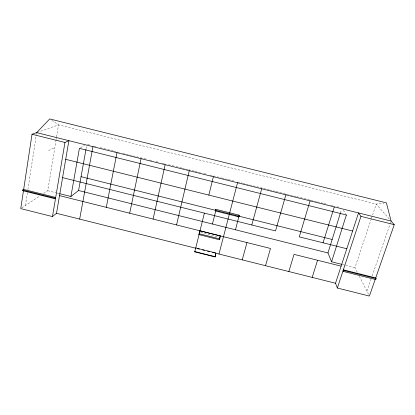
<?xml version="1.0" encoding="UTF-8"?>
<svg xmlns="http://www.w3.org/2000/svg" width="415" height="415" viewBox="0 0 415 415"><rect width="100%" height="100%" fill="white"/><g stroke="black" fill="none" stroke-linecap="round" stroke-linejoin="round"><path stroke-width="0.31" stroke-dasharray="2.08 1.56" d="M25.445 205.498L27.411 192.71M27.904 189.515L36.255 135.176M36.354 134.538L36.65 132.618M43.497 193.53L47.746 190.713L56.061 140.031M56.165 139.399L56.476 137.505M56.58 136.872L58.546 124.879L51.802 120.34M86.081 148.778L86.652 145.603M340.45 212.926L341.41 209.845M357.279 272.224L354.944 267.644L371.321 218.752M371.529 218.14L372.343 215.696M372.551 215.084L376.234 204.087L383.865 203.168M366.891 291.117L371.103 278.932M372.156 275.887L389.841 224.723M390.053 224.11L390.681 222.284M21.793 207.92L39.783 195.994M80.469 147.771L84.743 145.483M48.55 150.515L54.822 147.605M37.262 132.406L58.546 124.879L376.234 204.087L390.256 220.095M87.508 144.493L90.646 145.276M93.79 146.059L96.934 146.843M100.072 147.631L106.987 149.353M107.615 149.509L113.269 150.92M113.897 151.081L119.551 152.492M122.695 153.275L146.573 159.23M149.711 160.014L152.855 160.797M155.999 161.58L159.137 162.369M162.281 163.152L165.424 163.935M168.563 164.719L175.478 166.441M176.105 166.602L181.76 168.013M182.387 168.168L188.042 169.579M188.669 169.735L194.329 171.146M194.957 171.302L200.611 172.713M203.755 173.496L206.893 174.284M210.037 175.068L221.345 177.89M221.973 178.045L227.628 179.456M228.26 179.612L233.915 181.023M237.681 181.962L242.08 183.062M242.713 183.217L262.82 188.234M263.447 188.394L269.102 189.805M269.729 189.961L275.384 191.372M276.011 191.528L289.836 194.977M290.464 195.133L296.118 196.544M296.751 196.7L316.858 201.721M317.485 201.877L323.14 203.288M323.767 203.443L327.539 204.382M330.682 205.171L333.821 205.954M336.964 206.737L340.103 207.521M47.746 190.713L56.507 192.908M57.135 193.068L59.013 193.535M342.65 264.562L345.109 265.18M345.721 265.335L354.944 267.644M200.891 232.442L218.627 236.887M343.335 210.14L345.685 213.907M359.317 276.229L368.567 294.411"/><path stroke-width="0.62" d="M238.947 216.863L239.185 215.172L215.686 209.3L215.707 211.043L238.947 216.863L237.1 216.319M239.185 215.172L235.513 229.796M23.603 190.008L23.655 189.432L55.688 197.457L54.796 198.105L54.692 198.707L22.524 190.646L22.612 190.044L23.655 189.432M23.468 190.672L20.75 208.61L52.466 216.563L56.507 213.289L68.89 140.664L64.963 142.48L32.022 134.258L23.567 190.034M219.794 238.418L219.857 238.013M219.717 238.89L220.194 235.87L199.994 230.813L198.972 234.625L219.447 239.756L219.717 238.89L199.179 233.744L198.972 234.625M219.447 239.756L220.189 235.881M215.157 256.683L215.779 252.953L195.761 247.931L194.697 251.827L215.089 256.942L215.157 256.683L194.76 251.563L194.697 251.827M215.089 256.942L215.779 252.953M52.466 216.563L64.963 142.48M59.636 193.691L70.903 196.513L79.4 148.347L346.608 215.043M70.903 196.513L78.575 190.511L85.967 149.41M79.664 219.094L92.924 146.661M106.276 207.339L116.978 152.663M129.682 213.201L141.053 158.67M153.104 219.068L165.144 164.682M176.546 224.94L189.256 170.7M204.382 213.118L195.698 248.191L56.507 213.289M208.838 195.086L213.383 176.717M212.423 224.017L215.873 210.389L215.686 209.3M218.97 254.027L237.53 182.745M242.246 259.863L246.977 242.578M251.791 224.977L261.694 188.773M265.543 265.704L270.487 248.471L59.516 195.631M285.883 194.811L275.524 230.916L62.582 177.646M288.856 271.55L294.017 254.364L341.109 266.155M310.083 200.85L299.272 236.856L346.81 248.746M342.033 264.412L331.58 261.792L327.959 252.932L340.45 212.926M312.189 277.396L317.563 260.257M323.041 242.801L334.308 206.893M331.58 261.792L346.359 214.98M375.388 278.87L369.407 296.061L337.364 288.02L335.517 283.248L358.529 212.937L360.957 216.35L394.25 224.66L375.715 277.92L376.115 278.605L375.783 279.56L343.34 271.431L343.044 270.767M337.364 288.02L360.957 216.35M343.34 271.431L343.656 270.471L343.361 269.817L375.715 277.92M32.022 134.258L36.65 132.618L49.727 118.939L386.407 202.862L391.106 221.065L394.25 224.66M54.692 198.707L55.589 198.054M36.65 132.618L391.106 221.065M65.71 159.329L352.615 231.01M81.06 176.681L332.161 239.471M78.575 190.511L327.959 252.932M22.612 190.044L54.796 198.105M343.656 270.471L376.115 278.605M197.576 248.658L199.449 249.13M202.577 249.913L204.455 250.385M207.583 251.168L209.456 251.64M212.584 252.424L214.462 252.896M215.712 253.207L335.517 283.248"/></g></svg>
